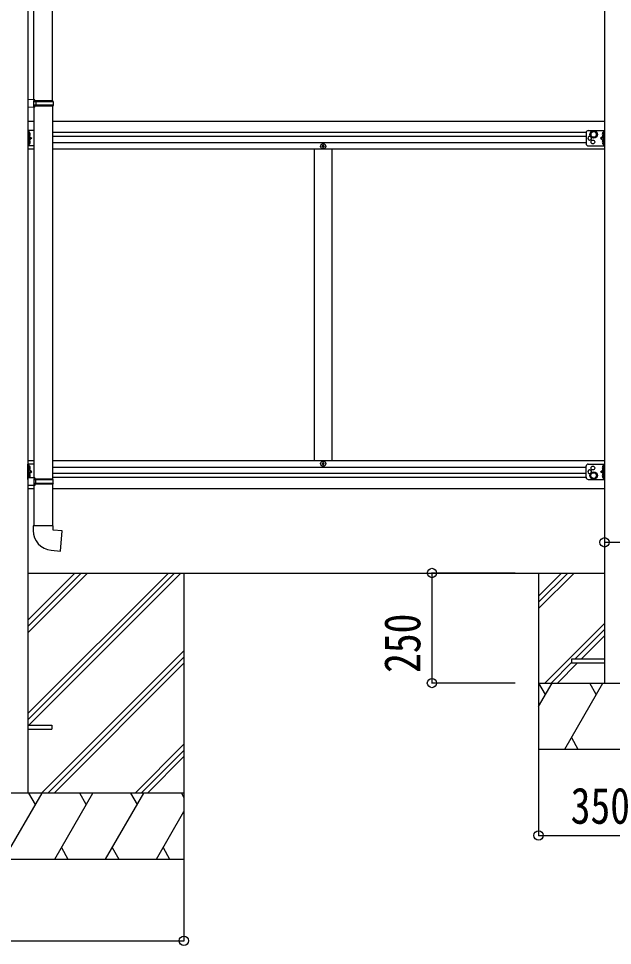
# Model space of a CAD drawing. Units: millimetres, scale not verified. Extents: x -10512 to 10512, y -7425 to 7425.
# Drawn here: x -1789 to -440, y -4478 to -2371 of the extents above; entities that cross this region are included whole.
import ezdxf
from ezdxf.enums import TextEntityAlignment as Align

# ---------------------------------------------------------------- set-up
doc = ezdxf.new("R2010")
doc.units = ezdxf.units.MM
doc.header["$LTSCALE"] = 30
for name, color, linetype in [('0-4_YKK_13', 4, 'Continuous'), ('0-5_YKK_A1', 4, 'Continuous'), ('0-6_YKK_D', 6, 'Continuous')]:
    doc.layers.add(name, color=color, linetype=linetype)
doc.styles.add('ＭＳ ゴシック', font='')
doc.styles.get('ＭＳ ゴシック').set_extended_font_data('MS Gothic')

msp = doc.modelspace()

# ---------------------------------------------------------------- linework, layer by layer
at = {"layer": '0-4_YKK_13'}
for p, q in [((-1753.72, -2555.93), (-1753.72, -1713.8)), ((-1711.72, -2558.49), (-1711.72, -1711.24)), ((-1751.72, -2555.99), (-1767.72, -2555.52)), ((-1767.72, -2555.52), (-1767.72, -2573.46)), ((-1751.72, -2557.99), (-1753.72, -2557.99)), ((-1710.72, -2558.49), (-1753.72, -2558.49)), ((-1709.72, -2560.49), (-1753.72, -2560.49)), ((-1709.72, -2568.49), (-1753.72, -2568.49)), ((-1751.72, -2557.99), (-1751.72, -2555.99)), ((-1749.25, -2560.49), (-1748.82, -2558.49)), ((-1709.72, -2560.49), (-1710.72, -2558.49)), ((-1709.72, -2568.49), (-1710.72, -2570.49)), ((-1709.72, -2560.49), (-1709.72, -2568.49)), ((-1751.72, -2572.99), (-1767.72, -2573.46)), ((-1710.72, -2570.49), (-1753.72, -2570.49)), ((-1753.72, -2573.05), (-1753.72, -3415.19)), ((-1751.72, -2572.99), (-1751.72, -2570.99)), ((-1711.72, -2570.49), (-1711.72, -3417.74)), ((-1767.72, -2625.81), (-1767.72, -2660.81)), ((-1753.72, -2625.81), (-1767.72, -2625.81)), ((-1765.22, -2625.81), (-1765.22, -2660.81)), ((-1764.72, -2630.31), (-1765.22, -2630.4)), ((-1764.72, -2630.31), (-1763.92, -2630.45)), ((-499.92, -2630.81), (-499.92, -2655.81)), ((-494.92, -2625.81), (-457.92, -2625.81)), ((-460.92, -2630.31), (-461.73, -2630.45)), ((-460.92, -2630.31), (-460.42, -2630.4)), ((-460.42, -2625.81), (-460.42, -2660.81)), ((-457.92, -2625.81), (-457.92, -2660.81)), ((-1765.22, -2643.31), (-1758.22, -2643.31)), ((-1764.72, -2648.31), (-1765.22, -2648.4)), ((-1764.72, -2638.31), (-1763.92, -2638.17)), ((-1764.72, -2648.31), (-1763.92, -2648.45)), ((-460.42, -2643.31), (-467.42, -2643.31)), ((-460.92, -2638.31), (-461.73, -2638.17)), ((-460.92, -2648.31), (-461.73, -2648.45)), ((-460.92, -2648.31), (-460.42, -2648.4)), ((-1753.72, -2660.81), (-1767.72, -2660.81)), ((-1764.72, -2656.31), (-1763.92, -2656.17)), ((-1098.42, -2662.31), (-1099.42, -2662.31)), ((-494.92, -2660.81), (-457.92, -2660.81)), ((-460.92, -2656.31), (-461.73, -2656.17)), ((-1767.72, -3418.81), (-1767.72, -3383.81)), ((-1753.72, -3383.81), (-1767.72, -3383.81)), ((-1765.22, -3414.85), (-1765.22, -3383.81)), ((-1764.72, -3388.31), (-1763.92, -3388.45)), ((-1098.42, -3382.31), (-1099.42, -3382.31)), ((-499.92, -3413.81), (-499.92, -3388.81)), ((-494.92, -3383.81), (-457.92, -3383.81)), ((-460.92, -3388.31), (-461.73, -3388.45)), ((-460.42, -3418.81), (-460.42, -3383.81)), ((-457.92, -3418.81), (-457.92, -3383.81)), ((-1764.72, -3396.31), (-1765.22, -3396.23)), ((-1765.22, -3401.31), (-1758.22, -3401.31)), ((-1764.72, -3396.31), (-1763.92, -3396.17)), ((-1764.72, -3406.31), (-1763.92, -3406.45)), ((-460.42, -3401.31), (-467.42, -3401.31)), ((-460.92, -3396.31), (-461.73, -3396.17)), ((-460.92, -3406.31), (-461.73, -3406.45)), ((-460.92, -3396.31), (-460.42, -3396.23)), ((-1751.72, -3415.24), (-1767.72, -3414.77)), ((-1751.72, -3432.24), (-1767.72, -3432.72)), ((-1764.72, -3414.31), (-1765.22, -3414.23)), ((-1764.72, -3414.31), (-1763.92, -3414.17)), ((-1710.72, -3417.74), (-1753.72, -3417.74)), ((-1709.72, -3419.74), (-1753.72, -3419.74)), ((-1709.72, -3427.74), (-1753.72, -3427.74)), ((-1710.72, -3429.74), (-1753.72, -3429.74)), ((-1751.72, -3430.24), (-1753.72, -3430.24)), ((-1753.72, -3432.3), (-1753.72, -3523.74)), ((-1751.72, -3415.24), (-1751.72, -3417.24)), ((-1751.72, -3430.24), (-1751.72, -3432.24)), ((-1749.25, -3427.74), (-1748.82, -3429.74)), ((-1711.72, -3429.74), (-1711.72, -3523.74)), ((-1709.72, -3419.74), (-1710.72, -3417.74)), ((-1709.72, -3427.74), (-1710.72, -3429.74)), ((-1709.72, -3427.74), (-1709.72, -3419.74)), ((-494.92, -3418.81), (-457.92, -3418.81)), ((-460.92, -3414.31), (-461.73, -3414.17)), ((-460.92, -3414.31), (-460.42, -3414.23)), ((-1709.72, -3523.74), (-1755.72, -3523.74)), ((-1755.72, -3523.74), (-1755.72, -3534.66)), ((-1709.72, -3533.74), (-1709.72, -3523.74)), ((-457.92, -3827.31), (-532.92, -3827.31)), ((-1767.72, -3976.81), (-1712.92, -3976.81)), ((-1712.92, -3976.81), (-1712.92, -3985.81)), ((-1767.72, -3985.81), (-1712.92, -3985.81))]:
    msp.add_line(p, q, dxfattribs=at)
for points in [[(-1751.72, -2570.99), (-1753.72, -2570.99), (-1753.72, -2557.99)], [(-1749.25, -2560.49), (-1749.25, -2568.49), (-1748.82, -2570.49)], [(-1765.61, -2634.31), (-1764.98, -2633.13), (-1762.75, -2632.01)], [(-1764.72, -2630.31), (-1764.72, -2638.31), (-1765.22, -2638.23), (-1765.22, -2630.4)], [(-460.04, -2634.31), (-460.67, -2633.13), (-462.9, -2632.01)], [(-460.92, -2630.31), (-460.92, -2638.31), (-460.42, -2638.23), (-460.42, -2630.4)], [(-1765.61, -2634.31), (-1764.98, -2635.5), (-1762.75, -2636.61)], [(-1765.61, -2652.31), (-1764.98, -2651.13), (-1762.75, -2650.01)], [(-1765.61, -2652.31), (-1764.98, -2653.5), (-1762.75, -2654.61)], [(-1765.22, -2638.31), (-1758.22, -2643.31), (-1765.22, -2648.31)], [(-1764.72, -2648.31), (-1764.72, -2656.31), (-1765.22, -2656.23), (-1765.22, -2648.4)], [(-460.42, -2638.31), (-467.42, -2643.31), (-460.42, -2648.31)], [(-460.04, -2634.31), (-460.67, -2635.5), (-462.9, -2636.61)], [(-460.04, -2652.31), (-460.67, -2651.13), (-462.9, -2650.01)], [(-460.04, -2652.31), (-460.67, -2653.5), (-462.9, -2654.61)], [(-460.92, -2648.31), (-460.92, -2656.31), (-460.42, -2656.23), (-460.42, -2648.4)], [(-1099.42, -2662.31), (-1099.42, -2661.31), (-1098.42, -2661.31)], [(-1097.42, -2660.31), (-1097.42, -2659.31), (-1096.42, -2659.31), (-1096.42, -2660.31)], [(-1096.42, -2663.31), (-1096.42, -2664.31), (-1097.42, -2664.31), (-1097.42, -2663.31)], [(-1095.42, -2661.31), (-1094.42, -2661.31), (-1094.42, -2662.31), (-1095.42, -2662.31)], [(-1765.61, -3392.31), (-1764.98, -3391.13), (-1762.75, -3390.01)], [(-1764.72, -3396.31), (-1764.72, -3388.31), (-1765.22, -3388.4), (-1765.22, -3396.23)], [(-1099.42, -3382.31), (-1099.42, -3383.31), (-1098.42, -3383.31)], [(-1096.42, -3381.31), (-1096.42, -3380.31), (-1097.42, -3380.31), (-1097.42, -3381.31)], [(-1097.42, -3384.31), (-1097.42, -3385.31), (-1096.42, -3385.31), (-1096.42, -3384.31)], [(-1095.42, -3383.31), (-1094.42, -3383.31), (-1094.42, -3382.31), (-1095.42, -3382.31)], [(-460.04, -3392.31), (-460.67, -3391.13), (-462.9, -3390.01)], [(-460.92, -3396.31), (-460.92, -3388.31), (-460.42, -3388.4), (-460.42, -3396.23)], [(-1765.61, -3392.31), (-1764.98, -3393.5), (-1762.75, -3394.61)], [(-1765.61, -3410.31), (-1764.98, -3409.13), (-1762.75, -3408.01)], [(-1765.61, -3410.31), (-1764.98, -3411.5), (-1762.75, -3412.61)], [(-1765.22, -3406.31), (-1758.22, -3401.31), (-1765.22, -3396.31)], [(-1764.72, -3414.31), (-1764.72, -3406.31), (-1765.22, -3406.4), (-1765.22, -3414.23)], [(-460.42, -3406.31), (-467.42, -3401.31), (-460.42, -3396.31)], [(-460.04, -3392.31), (-460.67, -3393.5), (-462.9, -3394.61)], [(-460.04, -3410.31), (-460.67, -3409.13), (-462.9, -3408.01)], [(-460.04, -3410.31), (-460.67, -3411.5), (-462.9, -3412.61)], [(-460.92, -3414.31), (-460.92, -3406.31), (-460.42, -3406.4), (-460.42, -3414.23)], [(-1751.72, -3417.24), (-1753.72, -3417.24), (-1753.72, -3430.24)], [(-1749.25, -3427.74), (-1749.25, -3419.74), (-1748.82, -3417.74)], [(-1714.65, -3579.49), (-1693.81, -3581.31), (-1689.8, -3535.49), (-1709.72, -3533.74)], [(-532.92, -3827.31), (-532.92, -3835.31), (-457.92, -3835.31)]]:
    msp.add_lwpolyline(points, dxfattribs=at)
for points in [[(-482.92, -2642.32), (-476.42, -2638.57), (-476.42, -2631.06), (-482.92, -2627.31), (-489.42, -2631.06), (-489.42, -2638.57)], [(-482.92, -3402.31), (-476.42, -3406.06), (-476.42, -3413.57), (-482.92, -3417.32), (-489.42, -3413.57), (-489.42, -3406.06)]]:
    msp.add_lwpolyline(points, close=True, dxfattribs=at)
for centre, radius in [((-482.92, -2634.81), 8.5), ((-482.92, -2634.81), 7.5), ((-482.92, -2634.81), 6.5), ((-484.42, -2651.81), 4.25), ((-1096.92, -2661.81), 5.9), ((-1096.92, -3382.81), 5.9), ((-484.42, -3392.81), 4.25), ((-482.92, -3409.81), 8.5), ((-482.92, -3409.81), 7.5), ((-482.92, -3409.81), 6.5)]:
    msp.add_circle(centre, radius, dxfattribs=at)
for centre, radius, start, end in [((-1764.08, -2631.34), 0.9, 32.05588, 80), ((-1768.82, -2634.31), 6.5, 327.94412, 32.05588), ((-494.92, -2630.81), 5, 90, 180), ((-456.82, -2634.31), 6.5, 147.94412, 212.05588), ((-461.57, -2631.34), 0.9, 100, 147.94412), ((-1764.08, -2637.29), 0.9, 280, 327.94412), ((-1764.08, -2649.34), 0.9, 32.05588, 80), ((-1768.82, -2652.31), 6.5, 327.94412, 32.05588), ((-491.42, -2643.31), 4.25, 72.87654, 17.11996), ((-456.82, -2652.31), 6.5, 147.94412, 212.05588), ((-461.57, -2637.29), 0.9, 212.05588, 260), ((-461.57, -2649.34), 0.9, 100, 147.94412), ((-1764.08, -2655.29), 0.9, 280, 327.94412), ((-1098.42, -2660.31), 1, 270, 0), ((-1098.42, -2663.31), 1, 0, 90), ((-1095.42, -2660.31), 1, 180, 270), ((-1095.42, -2663.31), 1, 90, 180), ((-494.92, -2655.81), 5, 180, 270), ((-461.57, -2655.29), 0.9, 212.05588, 260), ((-1764.08, -3389.34), 0.9, 32.05588, 80), ((-1768.82, -3392.31), 6.5, 327.94412, 32.05588), ((-1098.42, -3381.31), 1, 270, 0), ((-1098.42, -3384.31), 1, 0, 90), ((-1095.42, -3381.31), 1, 180, 270), ((-1095.42, -3384.31), 1, 90, 180), ((-494.92, -3388.81), 5, 90, 180), ((-456.82, -3392.31), 6.5, 147.94412, 212.05588), ((-461.57, -3389.34), 0.9, 100, 147.94412), ((-1764.08, -3395.29), 0.9, 280, 327.94412), ((-1764.08, -3407.34), 0.9, 32.05588, 80), ((-1768.82, -3410.31), 6.5, 327.94412, 32.05588), ((-491.42, -3401.31), 4.25, 342.88004, 287.12346), ((-456.82, -3410.31), 6.5, 147.94412, 212.05588), ((-461.57, -3395.29), 0.9, 212.05588, 260), ((-461.57, -3407.34), 0.9, 100, 147.94412), ((-1764.08, -3413.29), 0.9, 280, 327.94412), ((-494.92, -3413.81), 5, 180, 270), ((-461.57, -3413.29), 0.9, 212.05588, 260), ((-1710.72, -3534.66), 45, 180, 265)]:
    msp.add_arc(centre, radius, start, end, dxfattribs=at)
at = {"layer": '0-5_YKK_A1'}
for p, q in [((-1767.72, -1502.31), (-1767.72, -4131.31)), ((-457.92, -1518.31), (-457.92, -3881.31)), ((-1767.72, -2604.31), (-1753.72, -2604.31)), ((-1711.72, -2604.31), (-457.92, -2604.31)), ((-499.9, -2630.31), (-1711.72, -2630.31)), ((-499.92, -2639.31), (-1711.72, -2639.31)), ((-1711.72, -2652.81), (-499.92, -2652.81)), ((-1753.72, -2668.31), (-1767.72, -2668.31)), ((-457.92, -2668.31), (-1711.72, -2668.31)), ((-1116.92, -3376.31), (-1116.92, -2668.31)), ((-1076.92, -3376.31), (-1076.92, -2668.31)), ((-1753.72, -3376.31), (-1767.72, -3376.31)), ((-457.92, -3376.31), (-1711.72, -3376.31)), ((-499.92, -3391.81), (-1711.72, -3391.81)), ((-499.92, -3405.31), (-1711.72, -3405.31)), ((-499.9, -3414.31), (-1711.72, -3414.31)), ((-1753.72, -3440.31), (-1767.72, -3440.31)), ((-457.92, -3440.31), (-1711.72, -3440.31)), ((-1767.92, -3950.79), (-1448.45, -3631.31)), ((-1767.92, -3964.93), (-1434.3, -3631.31)), ((-1767.92, -3766.94), (-1632.29, -3631.31)), ((-1767.92, -3752.8), (-1646.44, -3631.31)), ((-1767.92, -3738.66), (-1660.58, -3631.31)), ((-1767.72, -3631.31), (-457.92, -3631.31)), ((-1765.66, -3976.81), (-1420.16, -3631.31)), ((-1413.12, -3631.31), (-1413.12, -4281.31)), ((-607.92, -3631.31), (-607.92, -4031.31)), ((-607.92, -3683.66), (-555.58, -3631.31)), ((-607.92, -3697.8), (-541.43, -3631.31)), ((-607.92, -3711.95), (-527.29, -3631.31)), ((-593.45, -3881.31), (-457.92, -3745.79)), ((-525.3, -3827.31), (-457.92, -3759.93)), ((-511.16, -3827.31), (-457.92, -3774.08)), ((-1736.32, -4131.31), (-1413.12, -3808.12)), ((-1722.17, -4131.31), (-1413.12, -3822.27)), ((-1708.03, -4131.31), (-1413.12, -3836.41)), ((-579.3, -3881.31), (-532.92, -3834.93)), ((-565.16, -3881.31), (-519.16, -3835.31)), ((-607.92, -3881.31), (-257.92, -3881.31)), ((-607.92, -3934.43), (-577.26, -3881.31)), ((-592.26, -3907.3), (-607.26, -3881.31)), ((-548.39, -4031.31), (-461.79, -3881.31)), ((-476.79, -3907.3), (-491.79, -3881.31)), ((-1524.18, -4131.31), (-1413.12, -4020.25)), ((-533.39, -4005.33), (-518.39, -4031.31)), ((-1510.04, -4131.31), (-1413.12, -4034.4)), ((-607.92, -4031.31), (-257.92, -4031.31)), ((-1495.9, -4131.31), (-1413.12, -4048.54)), ((-1413.12, -4131.31), (-2213.12, -4131.31)), ((-1821.97, -4281.31), (-1735.37, -4131.31)), ((-1750.37, -4157.29), (-1765.37, -4131.31)), ((-1706.5, -4281.31), (-1619.89, -4131.31)), ((-1634.9, -4157.29), (-1649.9, -4131.31)), ((-1591.03, -4281.31), (-1504.42, -4131.31)), ((-1534.43, -4131.31), (-1519.42, -4157.29)), ((-1418.96, -4131.31), (-1413.12, -4141.41)), ((-1475.56, -4281.31), (-1413.12, -4173.17)), ((-1691.5, -4255.33), (-1676.5, -4281.31)), ((-1576.03, -4255.33), (-1561.03, -4281.31)), ((-1460.56, -4255.33), (-1445.56, -4281.31)), ((-2213.12, -4281.31), (-1413.12, -4281.31))]:
    msp.add_line(p, q, dxfattribs=at)
at = {"layer": '0-6_YKK_D'}
for p, q in [((-457.92, -3522.36), (-457.92, -3562.6)), ((-660.92, -3631.31), (-850.89, -3631.31)), ((-849.89, -3631.31), (-849.89, -3881.31)), ((-660.92, -3881.31), (-850.89, -3881.31)), ((-607.92, -4032.31), (-607.92, -4228.58)), ((-607.92, -4227.58), (-257.92, -4227.58)), ((-1413.12, -4267.1), (-1413.12, -4468.02)), ((-2213.12, -4467.02), (-1413.12, -4467.02))]:
    msp.add_line(p, q, dxfattribs=at)
msp.add_lwpolyline([(-457.92, -3561.6), (-407.92, -3561.6), (-230.09, -3561.6)], dxfattribs=at)
for centre in [(-457.92, -3561.6), (-849.89, -3631.31), (-849.89, -3881.31), (-607.92, -4227.58), (-1413.12, -4467.02)]:
    msp.add_circle(centre, 10.62, dxfattribs=at)

# ---------------------------------------------------------------- texts
at = {"layer": '0-6_YKK_D', "style": 'ＭＳ ゴシック', "width": 0.8}
msp.add_text('250', height=82.48, rotation=90, dxfattribs=at).set_placement((-851.56, -3858.31), align=Align.BOTTOM_LEFT)
msp.add_text('350', height=82.48, dxfattribs=at).set_placement((-534.92, -4225.92), align=Align.BOTTOM_LEFT)

doc.saveas('drawing.dxf')
